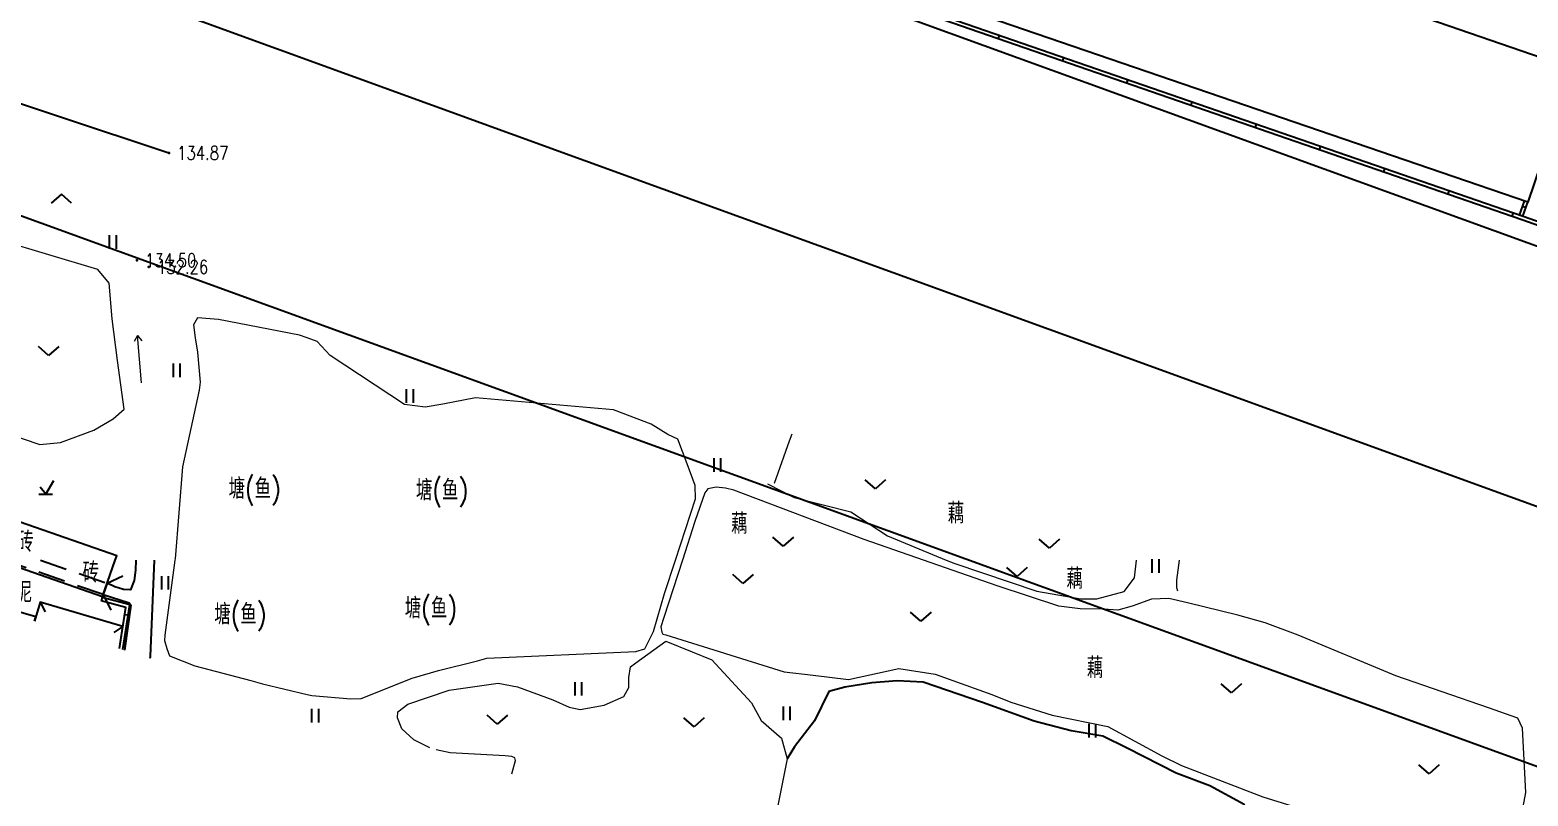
# Model space of a CAD drawing. Extents: x 529262 to 576451, y 2694391 to 2717535.
# Drawn here: x 566594.6 to 566704.8, y 2709985.2 to 2710041.6 of the extents above; entities that cross this region are included whole.
import ezdxf
from ezdxf.enums import TextEntityAlignment as Align
from ezdxf.xclip import XClip

# ---------------------------------------------------------------- set-up
doc = ezdxf.new("R2010")
doc.units = 0
doc.header["$XCLIPFRAME"] = 0
doc.linetypes.add('X5', pattern=[3, 2, -1])
for name, color, linetype in [('DLSS', 4, 'Continuous'), ('DMTZ', 8, 'Continuous'), ('GCD', 8, 'Continuous'), ('JMD', 8, 'Continuous'), ('PP-COM', 7, 'Continuous'), ('RD-中线', 40, 'Continuous'), ('RD-红线', 7, 'Continuous'), ('ZBTZ', 8, 'Continuous'), ('ZJ', 7, 'Continuous'), ('污水管径标注_W10-', 202, 'Continuous')]:
    doc.layers.add(name, color=color, linetype=linetype)
doc.layers.add('SXSS', color=5, linetype='Continuous', lineweight=0)
doc.styles.add('HZ', font='rs.shx', dxfattribs={"width": 0.8, "bigfont": 'hztxt.shx'})
doc.linetypes.add('10421', pattern='A,2,[150,AAA.SHX,S=0.5,R=0,X=0,Y=0.5],1e-11', length=2)
doc.linetypes.add('10422', pattern='A,0.75,[150,AAA.SHX,S=0.5,R=0,X=0,Y=0.5],1.5,[177,AAA.SHX,S=1,R=0,X=0,Y=0.4],0.75', length=3)
doc.linetypes.add('1161', pattern='A,0,[149,AAA.SHX,S=0.15,R=0,X=0,Y=0],-1.6', length=1.6)

# ---------------------------------------------------------------- blocks, each defined once
blk = doc.blocks.new('A$C19FD0107')
at = {"layer": 'RD-中线', "color": 8, "linetype": 'Continuous', "flags": 128}
for points in [[(-4915.64, 15741.63), (-4680.01, 15724.54, -0.06919), (-4464.53, 15678.48), (-4107.28, 15548.59, 0.074087), (-4020.64, 15530.95), (-3764.95, 15517.41)], [(-4490.73, 14139.44, 0), (-4490.29, 14139.42)], [(-3818.25, 14086.17, 0), (-3817.74, 14086.17)]]:
    blk.add_lwpolyline(points, format="xyb", dxfattribs=at)
at = {"layer": 'RD-红线', "color": 8, "linetype": 'Continuous', "flags": 128}
for points in [[(-4584.2, 15730.06, -0.039951), (-4458.38, 15695.39), (-4101.13, 15565.5, 0.074087), (-4019.69, 15548.92), (-3378.21, 15514.95)], [(-4526.25, 15679.45, -0.018669), (-4470.68, 15661.56), (-4113.43, 15531.67, 0.022546), (-4086.08, 15523.1, 0.022546)]]:
    blk.add_lwpolyline(points, format="xyb", dxfattribs=at)
blk = doc.blocks.new('GC200')
at = {"linetype": 'Continuous', "const_width": 0.2, "flags": 128}
blk.add_lwpolyline([(-0.1, 0, 1), (0.1, 0, 1)], format="xyb", close=True, dxfattribs=at)
blk = doc.blocks.new('gc126')
at = {"color": 8}
for p, q in [((0, 0), (-1.5, 1.32)), ((1.5, 1.32), (0, 0))]:
    blk.add_line(p, q, dxfattribs=at)
blk = doc.blocks.new('gc121')
at = {"color": 8}
for p, q in [((-0.5, -1), (-0.5, 1)), ((0.5, -1), (0.5, 1))]:
    blk.add_line(p, q, dxfattribs=at)
blk = doc.blocks.new('gc086')
at = {"color": 8}
for p, q in [((0, 0), (7, 0)), ((7, 0), (6.18, 0.57)), ((7, 0), (6.18, -0.57))]:
    blk.add_line(p, q, dxfattribs=at)
blk = doc.blocks.new('gc123')
at = {"color": 8}
for p, q in [((-1, 0), (1, 0)), ((0, 0), (-0.8, 1)), ((0, 0), (1.2, 2))]:
    blk.add_line(p, q, dxfattribs=at)
blk = doc.blocks.new('gc211')
for p, q in [((0, 0), (-1.5, -1.32)), ((1.5, -1.32), (0, 0))]:
    blk.add_line(p, q)

msp = doc.modelspace()

# ---------------------------------------------------------------- linework, layer by layer
at = {"layer": 'DLSS', "linetype": 'X5'}
for p, q in [((566599.989, 2710000.024), (566592.68, 2710002.568)), ((566595.38, 2710002.568), (566600.281, 2710000.862))]:
    msp.add_line(p, q, dxfattribs=at)
at = {"layer": 'DLSS', "linetype": 'Continuous'}
for p, q in [((566600.281, 2710000.862), (566599.989, 2710000.024)), ((566600.281, 2710000.862), (566599.989, 2710000.024)), ((566600.281, 2710000.862), (566601.433, 2710001.42)), ((566599.989, 2710000.024), (566600.547, 2709998.872)), ((566599.989, 2710000.024), (566600.547, 2709998.872))]:
    msp.add_line(p, q, dxfattribs=at)
at = {"layer": 'DMTZ', "linetype": '10421', "flags": 128}
for points, elevation in [([(566602.395, 2710002.568), (566602.361, 2710001.828), (566602.27, 2710001.054), (566601.996, 2710000.371), (566601.473, 2710000.394), (566600.835, 2710000.599), (566600.281, 2710000.862)], 133.254), ([(566603.453, 2709995.342), (566603.477, 2709995.477), (566603.769, 2710002.568)], 132.616), ([(566679.916, 2709970.865), (566680.079, 2709971.402), (566684.21, 2709983.613), (566683.934, 2709984.575), (566681.41, 2709985.951), (566678.937, 2709986.889), (566675.322, 2709988.72), (566673.539, 2709989.611), (566671.212, 2709990.007), (566668.488, 2709990.699), (566664.691, 2709992.085), (566660.312, 2709993.578), (566658.405, 2709993.68), (566656.551, 2709993.526), (566654.546, 2709993.2), (566653.382, 2709992.902)], 133.002), ([(566679.916, 2709970.865), (566680.079, 2709971.402), (566684.21, 2709983.613), (566683.934, 2709984.575), (566681.41, 2709985.951), (566678.937, 2709986.889), (566675.322, 2709988.72), (566673.539, 2709989.611), (566671.212, 2709990.007), (566668.488, 2709990.699), (566664.691, 2709992.085), (566660.312, 2709993.578), (566658.405, 2709993.68), (566656.551, 2709993.526), (566654.546, 2709993.2), (566653.382, 2709992.902)], 133.002), ([(566679.916, 2709970.865), (566680.079, 2709971.402), (566684.21, 2709983.613), (566683.934, 2709984.575), (566681.41, 2709985.951), (566678.937, 2709986.889), (566675.322, 2709988.72), (566673.539, 2709989.611), (566671.212, 2709990.007), (566668.488, 2709990.699), (566664.691, 2709992.085), (566660.312, 2709993.578), (566658.405, 2709993.68), (566656.551, 2709993.526), (566654.546, 2709993.2), (566653.382, 2709992.902)], 133.002), ([(566679.916, 2709970.865), (566680.079, 2709971.402), (566684.21, 2709983.613), (566683.934, 2709984.575), (566681.41, 2709985.951), (566678.937, 2709986.889), (566675.322, 2709988.72), (566673.539, 2709989.611), (566671.212, 2709990.007), (566668.488, 2709990.699), (566664.691, 2709992.085), (566660.312, 2709993.578), (566658.405, 2709993.68), (566656.551, 2709993.526), (566654.546, 2709993.2), (566653.382, 2709992.902)], 133.002)]:
    msp.add_lwpolyline(points, dxfattribs=dict(at, elevation=elevation))
at = {"layer": 'DMTZ', "linetype": '10422', "elevation": 133.634, "flags": 128}
msp.add_lwpolyline([(566599.989, 2710000.024), (566601.899, 2709999.416), (566602.025, 2709999.26), (566601.567, 2709995.946)], dxfattribs=at)
msp.add_lwpolyline([(566599.989, 2710000.024), (566601.899, 2709999.416), (566602.025, 2709999.26), (566601.567, 2709995.946)], dxfattribs=at)
at = {"layer": 'JMD', "linetype": 'Continuous'}
for p, q in [((566665.863, 2710040.985), (566665.945, 2710041.221)), ((566670.588, 2710039.349), (566670.67, 2710039.586)), ((566675.313, 2710037.714), (566675.395, 2710037.95)), ((566680.038, 2710036.078), (566680.12, 2710036.315)), ((566684.763, 2710034.443), (566684.845, 2710034.679)), ((566689.488, 2710032.807), (566689.57, 2710033.044)), ((566694.213, 2710031.172), (566694.295, 2710031.408)), ((566698.938, 2710029.536), (566699.02, 2710029.773)), ((566703.663, 2710027.901), (566703.744, 2710028.137)), ((566704.657, 2710028.514), (566704.422, 2710028.597)), ((566704.803, 2710028.925), (566704.567, 2710029.008)), ((566704.439, 2710027.897), (566704.203, 2710027.98)), ((566595.346, 2709999.458), (566595.729, 2709998.756)), ((566595.346, 2709999.458), (566595.729, 2709998.756)), ((566599.918, 2709999.82), (566599.852, 2709999.579)), ((566599.918, 2709999.82), (566599.852, 2709999.579)), ((566601.825, 2709998.504), (566601.577, 2709998.541)), ((566601.825, 2709998.504), (566601.577, 2709998.541)), ((566601.445, 2709997.671), (566600.771, 2709997.24)), ((566601.445, 2709997.671), (566600.771, 2709997.24))]:
    msp.add_line(p, q, dxfattribs=at)
at = {"layer": 'JMD', "linetype": 'Continuous', "elevation": 134.712, "flags": 128}
msp.add_lwpolyline([(566708.135, 2710038.769), (566704.803, 2710028.925), (566617.127, 2710058.998), (566620.544, 2710068.958)], close=True, dxfattribs=at)
at = {"layer": 'JMD', "linetype": 'Continuous', "flags": 128}
for points in [[(566614.998, 2710058.905), (566616.776, 2710058.274), (566625.98, 2710055.055), (566704.452, 2710027.892), (566715.449, 2710024.005), (566776.275, 2710002.568)], [(566614.998, 2710058.639), (566616.693, 2710058.038), (566625.898, 2710054.819), (566704.37, 2710027.656), (566715.366, 2710023.769), (566775.523, 2710002.568)], [(566704.203, 2710027.98), (566704.567, 2710029.008)], [(566704.439, 2710027.897), (566704.803, 2710028.925)], [(566600.874, 2710002.568), (566600.984, 2710002.881), (566589.497, 2710006.879), (566588.453, 2710003.895), (566592.266, 2710002.568)], [(566592.266, 2710002.568), (566599.94, 2709999.897), (566600.874, 2710002.568)], [(566594.936, 2709998.068), (566595.028, 2709998.378), (566586.787, 2710000.763), (566586.76, 2710000.686)], [(566594.936, 2709998.068), (566595.028, 2709998.378), (566586.787, 2710000.763), (566586.76, 2710000.686)], [(566601.202, 2709996.063), (566601.445, 2709997.671), (566595.346, 2709999.458), (566594.936, 2709998.068)], [(566601.202, 2709996.063), (566601.445, 2709997.671), (566595.346, 2709999.458), (566594.936, 2709998.068)], [(566601.201, 2709996.063), (566601.66, 2709999.085), (566599.852, 2709999.579)], [(566601.201, 2709996.063), (566601.66, 2709999.085), (566599.852, 2709999.579)], [(566601.442, 2709995.986), (566601.941, 2709999.267), (566599.918, 2709999.82)], [(566601.442, 2709995.986), (566601.941, 2709999.267), (566599.918, 2709999.82)]]:
    msp.add_lwpolyline(points, dxfattribs=at)
at = {"layer": 'SXSS', "color": 8, "linetype": '10421', "flags": 128}
for points in [[(566579.747, 2710028.973), (566579.001, 2710028.555), (566575.153, 2710022.869), (566575.321, 2710021.977), (566577.291, 2710020.664), (566579.202, 2710020.008), (566581.769, 2710019.649), (566584.48, 2710019.761), (566589.297, 2710017.129), (566591.962, 2710012.929), (566592.951, 2710011.88), (566595.323, 2710011.073), (566596.851, 2710011.24), (566599.296, 2710012.128), (566600.714, 2710012.962), (566601.539, 2710013.686), (566601.043, 2710017.259), (566600.642, 2710020.333), (566600.419, 2710022.962), (566599.6, 2710023.978), (566588.761, 2710027.219), (566582.105, 2710029.148), (566580.96, 2710029.232), (566579.747, 2710028.973)], [(566608.481, 2710020.293), (566606.933, 2710020.41), (566606.627, 2710019.887), (566606.749, 2710018.938), (566606.935, 2710017.877), (566607.123, 2710015.666), (566607.041, 2710015.081), (566605.828, 2710009.448), (566605.283, 2710002.651), (566605.272, 2710002.568)], [(566614.998, 2710018.928), (566614.445, 2710019.128), (566608.481, 2710020.293)], [(566642.095, 2710002.568), (566643.571, 2710007.081), (566643.543, 2710008.054), (566642.967, 2710009.646), (566642.281, 2710011.468), (566641.543, 2710011.813), (566640.313, 2710012.59), (566637.531, 2710013.634), (566627.372, 2710014.514), (566624.98, 2710014.053), (566623.68, 2710013.841), (566622.163, 2710014.017), (566616.678, 2710017.645), (566615.729, 2710018.664), (566614.998, 2710018.928)], [(566605.272, 2710002.568), (566604.532, 2709997.04), (566604.501, 2709996.654), (566604.679, 2709996.058), (566604.87, 2709995.516), (566606.737, 2709994.775), (566610.864, 2709993.709), (566611.712, 2709993.454), (566614.998, 2709992.673)], [(566614.998, 2709992.673), (566615.333, 2709992.593), (566618.208, 2709992.361), (566618.959, 2709992.385), (566622.727, 2709993.879), (566624.649, 2709994.427), (566627.519, 2709995.144), (566628.227, 2709995.347), (566639.177, 2709995.844), (566639.83, 2709996.044), (566640.469, 2709997.31), (566641.291, 2710000.109), (566642.095, 2710002.568)], [(566614.998, 2709992.673), (566615.333, 2709992.593), (566618.208, 2709992.361), (566618.959, 2709992.385), (566622.727, 2709993.879), (566624.649, 2709994.427), (566627.519, 2709995.144), (566628.227, 2709995.347), (566639.177, 2709995.844), (566639.83, 2709996.044), (566640.469, 2709997.31), (566641.291, 2710000.109), (566642.095, 2710002.568)]]:
    msp.add_lwpolyline(points, dxfattribs=at)
at = {"layer": 'SXSS', "color": 8, "linetype": 'Continuous', "flags": 128}
for points, elevation in [([(566650.659, 2710011.841), (566650.46, 2710011.336), (566649.346, 2710008.216)], 132.638), ([(566624.032, 2709988.754), (566622.838, 2709989.33), (566621.963, 2709990.132), (566621.649, 2709990.954), (566621.659, 2709991.396), (566622.401, 2709991.948), (566625.457, 2709992.991), (566629.047, 2709993.5), (566630.466, 2709993.232), (566633.079, 2709992.279), (566634.27, 2709991.726), (566635.093, 2709991.573), (566636.859, 2709991.891), (566638.308, 2709992.516), (566638.667, 2709993.176), (566638.667, 2709993.929), (566638.79, 2709994.715), (566639.178, 2709995.006), (566641.392, 2709996.606), (566643.327, 2709995.821), (566644.761, 2709995.233), (566647.679, 2709992.06), (566648.412, 2709990.762), (566649.886, 2709989.462), (566650.312, 2709987.943), (566648.893, 2709980.796)], 133.168), ([(566624.032, 2709988.754), (566622.838, 2709989.33), (566621.963, 2709990.132), (566621.649, 2709990.954), (566621.659, 2709991.396), (566622.401, 2709991.948), (566625.457, 2709992.991), (566629.047, 2709993.5), (566630.466, 2709993.232), (566633.079, 2709992.279), (566634.27, 2709991.726), (566635.093, 2709991.573), (566636.859, 2709991.891), (566638.308, 2709992.516), (566638.667, 2709993.176), (566638.667, 2709993.929), (566638.79, 2709994.715), (566639.178, 2709995.006), (566641.392, 2709996.606), (566643.327, 2709995.821), (566644.761, 2709995.233), (566647.679, 2709992.06), (566648.412, 2709990.762), (566649.886, 2709989.462), (566650.312, 2709987.943), (566648.893, 2709980.796)], 133.168), ([(566624.032, 2709988.754), (566622.838, 2709989.33), (566621.963, 2709990.132), (566621.649, 2709990.954), (566621.659, 2709991.396), (566622.401, 2709991.948), (566625.457, 2709992.991), (566629.047, 2709993.5), (566630.466, 2709993.232), (566633.079, 2709992.279), (566634.27, 2709991.726), (566635.093, 2709991.573), (566636.859, 2709991.891), (566638.308, 2709992.516), (566638.667, 2709993.176), (566638.667, 2709993.929), (566638.79, 2709994.715), (566639.178, 2709995.006), (566641.392, 2709996.606), (566643.327, 2709995.821), (566644.761, 2709995.233), (566647.679, 2709992.06), (566648.412, 2709990.762), (566649.886, 2709989.462), (566650.312, 2709987.943), (566648.893, 2709980.796)], 133.168), ([(566624.032, 2709988.754), (566622.838, 2709989.33), (566621.963, 2709990.132), (566621.649, 2709990.954), (566621.659, 2709991.396), (566622.401, 2709991.948), (566625.457, 2709992.991), (566629.047, 2709993.5), (566630.466, 2709993.232), (566633.079, 2709992.279), (566634.27, 2709991.726), (566635.093, 2709991.573), (566636.859, 2709991.891), (566638.308, 2709992.516), (566638.667, 2709993.176), (566638.667, 2709993.929), (566638.79, 2709994.715), (566639.178, 2709995.006), (566641.392, 2709996.606), (566643.327, 2709995.821), (566644.761, 2709995.233), (566647.679, 2709992.06), (566648.412, 2709990.762), (566649.886, 2709989.462), (566650.312, 2709987.943), (566648.893, 2709980.796)], 133.168), ([(566630.068, 2709986.822), (566630.315, 2709987.809), (566630.281, 2709988.012), (566630.061, 2709988.107), (566629.577, 2709988.165), (566625.509, 2709988.372), (566624.494, 2709988.606)], 133.168), ([(566630.068, 2709986.822), (566630.315, 2709987.809), (566630.281, 2709988.012), (566630.061, 2709988.107), (566629.577, 2709988.165), (566625.509, 2709988.372), (566624.494, 2709988.606)], 133.168), ([(566630.068, 2709986.822), (566630.315, 2709987.809), (566630.281, 2709988.012), (566630.061, 2709988.107), (566629.577, 2709988.165), (566625.509, 2709988.372), (566624.494, 2709988.606)], 133.168), ([(566630.068, 2709986.822), (566630.315, 2709987.809), (566630.281, 2709988.012), (566630.061, 2709988.107), (566629.577, 2709988.165), (566625.509, 2709988.372), (566624.494, 2709988.606)], 133.168)]:
    msp.add_lwpolyline(points, dxfattribs=dict(at, elevation=elevation))
at = {"layer": 'SXSS', "color": 8, "linetype": '10421', "flags": 128}
for points, elevation in [([(566655.983, 2710004.095), (566646.399, 2710007.727), (566645.784, 2710007.877), (566645.085, 2710007.934), (566644.47, 2710007.805), (566644.253, 2710007.519), (566643.53, 2710005.399), (566642.609, 2710002.568)], 133.052), ([(566648.868, 2710008.177), (566650.831, 2710007.168), (566654.989, 2710006.11), (566657.697, 2710004.363), (566662.019, 2710002.568)], 133.01), ([(566660.34, 2710002.568), (566655.983, 2710004.095)], 133.052), ([(566642.609, 2710002.568), (566641.229, 2709998.329), (566641.013, 2709997.653), (566641.082, 2709997.266)], 133.052), ([(566642.609, 2710002.568), (566641.229, 2709998.329), (566641.013, 2709997.653), (566641.082, 2709997.266)], 133.052), ([(566703.173, 2709979.864), (566703.961, 2709981.615), (566704.67, 2709985.46), (566704.406, 2709990.195), (566704.076, 2709990.937), (566701.917, 2709991.682), (566695.084, 2709994.04), (566687.918, 2709997.047), (566685.487, 2709997.948), (566683.467, 2709998.505), (566679.773, 2709999.413), (566678.384, 2709999.751), (566677.118, 2709999.695), (566675.701, 2709999.164), (566674.635, 2709998.892), (566673.589, 2709998.957), (566671.875, 2709998.984), (566670.312, 2709999.179), (566665.766, 2710000.667), (566660.34, 2710002.568)], 133.052), ([(566703.173, 2709979.864), (566703.961, 2709981.615), (566704.67, 2709985.46), (566704.406, 2709990.195), (566704.076, 2709990.937), (566701.917, 2709991.682), (566695.084, 2709994.04), (566687.918, 2709997.047), (566685.487, 2709997.948), (566683.467, 2709998.505), (566679.773, 2709999.413), (566678.384, 2709999.751), (566677.118, 2709999.695), (566675.701, 2709999.164), (566674.635, 2709998.892), (566673.589, 2709998.957), (566671.875, 2709998.984), (566670.312, 2709999.179), (566665.766, 2710000.667), (566660.34, 2710002.568)], 133.052), ([(566662.019, 2710002.568), (566662.65, 2710002.306), (566668.675, 2710000.282), (566671.917, 2709999.704), (566673.086, 2709999.715), (566675.119, 2710000.262), (566675.877, 2710001.274), (566676.006, 2710002.568)], 133.01), ([(566662.019, 2710002.568), (566662.65, 2710002.306), (566668.675, 2710000.282), (566671.917, 2709999.704), (566673.086, 2709999.715), (566675.119, 2710000.262), (566675.877, 2710001.274), (566676.006, 2710002.568)], 133.01), ([(566679.158, 2710002.568), (566678.95, 2710001.091), (566678.963, 2710000.541), (566679.028, 2710000.316)], 132.776), ([(566679.158, 2710002.568), (566678.95, 2710001.091), (566678.963, 2710000.541), (566679.028, 2710000.316)], 132.776), ([(566641.082, 2709997.266), (566641.171, 2709997.121), (566641.393, 2709997.054), (566650.093, 2709994.329), (566652.215, 2709994.097), (566654.835, 2709993.784), (566658.535, 2709994.587)], 133.248), ([(566641.082, 2709997.266), (566641.171, 2709997.121), (566641.393, 2709997.054), (566650.093, 2709994.329), (566652.215, 2709994.097), (566654.835, 2709993.784), (566658.535, 2709994.587)], 133.248), ([(566641.082, 2709997.266), (566641.171, 2709997.121), (566641.393, 2709997.054), (566650.093, 2709994.329), (566652.215, 2709994.097), (566654.835, 2709993.784), (566658.535, 2709994.587)], 133.248), ([(566641.082, 2709997.266), (566641.171, 2709997.121), (566641.393, 2709997.054), (566650.093, 2709994.329), (566652.215, 2709994.097), (566654.835, 2709993.784), (566658.535, 2709994.587)], 133.248), ([(566658.535, 2709994.587), (566661.202, 2709994.159), (566665.375, 2709992.675), (566666.758, 2709992.096), (566669.813, 2709991.137), (566673.901, 2709990.307), (566677.878, 2709988.151), (566679.314, 2709987.452), (566685.306, 2709985.134), (566690.609, 2709983.489), (566694.068, 2709982.837), (566696.876, 2709981.781), (566700.854, 2709980.024), (566702.261, 2709979.521), (566702.945, 2709979.597), (566703.173, 2709979.864)], 132.858), ([(566658.535, 2709994.587), (566661.202, 2709994.159), (566665.375, 2709992.675), (566666.758, 2709992.096), (566669.813, 2709991.137), (566673.901, 2709990.307), (566677.878, 2709988.151), (566679.314, 2709987.452), (566685.306, 2709985.134), (566690.609, 2709983.489), (566694.068, 2709982.837), (566696.876, 2709981.781), (566700.854, 2709980.024), (566702.261, 2709979.521), (566702.945, 2709979.597), (566703.173, 2709979.864)], 132.858), ([(566658.535, 2709994.587), (566661.202, 2709994.159), (566665.375, 2709992.675), (566666.758, 2709992.096), (566669.813, 2709991.137), (566673.901, 2709990.307), (566677.878, 2709988.151), (566679.314, 2709987.452), (566685.306, 2709985.134), (566690.609, 2709983.489), (566694.068, 2709982.837), (566696.876, 2709981.781), (566700.854, 2709980.024), (566702.261, 2709979.521), (566702.945, 2709979.597), (566703.173, 2709979.864)], 132.858), ([(566658.535, 2709994.587), (566661.202, 2709994.159), (566665.375, 2709992.675), (566666.758, 2709992.096), (566669.813, 2709991.137), (566673.901, 2709990.307), (566677.878, 2709988.151), (566679.314, 2709987.452), (566685.306, 2709985.134), (566690.609, 2709983.489), (566694.068, 2709982.837), (566696.876, 2709981.781), (566700.854, 2709980.024), (566702.261, 2709979.521), (566702.945, 2709979.597), (566703.173, 2709979.864)], 132.858)]:
    msp.add_lwpolyline(points, dxfattribs=dict(at, elevation=elevation))
at = {"layer": 'ZBTZ', "linetype": '1161', "elevation": 133.002, "flags": 128}
msp.add_lwpolyline([(566653.382, 2709992.902), (566652.323, 2709990.726), (566650.857, 2709988.815), (566650.312, 2709987.943)], dxfattribs=at)
msp.add_lwpolyline([(566653.382, 2709992.902), (566652.323, 2709990.726), (566650.857, 2709988.815), (566650.312, 2709987.943)], dxfattribs=at)
msp.add_lwpolyline([(566653.382, 2709992.902), (566652.323, 2709990.726), (566650.857, 2709988.815), (566650.312, 2709987.943)], dxfattribs=at)
msp.add_lwpolyline([(566653.382, 2709992.902), (566652.323, 2709990.726), (566650.857, 2709988.815), (566650.312, 2709987.943)], dxfattribs=at)
at = {"layer": '污水管径标注_W10-'}
msp.add_lwpolyline([(566455.416, 2710080.74), (566474.502, 2710074.762), (566493.587, 2710068.785), (566512.673, 2710062.808), (566531.76, 2710056.831), (566550.739, 2710050.524), (566569.719, 2710044.218), (566588.698, 2710037.911), (566604.832, 2710032.551)], dxfattribs=at)

# ---------------------------------------------------------------- block references
at = {"layer": 'GCD', "linetype": 'Continuous'}
ref = msp.add_blockref('GC200', (566604.832, 2710032.551), dxfattribs=dict(at, xscale=0.5, yscale=0.5, zscale=0.5))
ref.add_attrib('height', '134.87', dxfattribs={"linetype": 'Continuous', "height": 1, "style": 'HZ', "width": 0.8}).set_placement((566605.432, 2710032.551), align=Align.MIDDLE_LEFT)
ref = msp.add_blockref('GC200', (566602.471, 2710024.645, 134.499), dxfattribs=dict(at, xscale=0.5, yscale=0.5, zscale=0.5))
ref.add_attrib('height', '134.50', dxfattribs={"linetype": 'Continuous', "height": 1, "style": 'HZ', "width": 0.8}).set_placement((566603.071, 2710024.645, 134.499), align=Align.MIDDLE_LEFT)
ref = msp.add_blockref('GC200', (566603.345, 2710024.16, 132.264), dxfattribs=dict(at, xscale=0.5, yscale=0.5, zscale=0.5))
ref.add_attrib('height', '132.26', dxfattribs={"linetype": 'Continuous', "height": 1, "style": 'HZ', "width": 0.8}).set_placement((566603.945, 2710024.16, 132.264), align=Align.MIDDLE_LEFT)
at = {"layer": 'PP-COM'}
ref = msp.add_blockref('A$C19FD0107', (570997.993, 2694390.603), dxfattribs=at)
XClip(ref).set_block_clipping_path([(-9366.4383134884, 14428.6043910822), (-3328.4480743363, 17452.7484863754)])
at = {"layer": 'SXSS', "color": 8, "linetype": 'Continuous', "xscale": 0.4999999999780769, "yscale": 0.4999999999780769, "zscale": 0.4999999999780769, "rotation": 94.66909970824175}
msp.add_blockref('gc086', (566602.811, 2710015.615), dxfattribs=at)
at = {"layer": 'ZBTZ', "linetype": 'Continuous', "xscale": 0.5, "yscale": 0.5, "zscale": 0.5}
for name, p in [('gc211', (566596.915, 2710029.522)), ('gc121', (566600.712, 2710025.986)), ('gc126', (566595.971, 2710017.637, -134.405)), ('gc121', (566605.406, 2710016.542)), ('gc121', (566622.56, 2710014.659)), ('gc121', (566645.193, 2710009.566)), ('gc123', (566595.763, 2710007.434)), ('gc126', (566656.803, 2710007.814)), ('gc126', (566650.019, 2710003.592)), ('gc126', (566669.602, 2710003.455)), ('gc126', (566667.232, 2710001.361)), ('gc126', (566667.232, 2710001.361)), ('gc121', (566677.423, 2710002.128)), ('gc121', (566677.423, 2710002.128)), ('gc121', (566604.552, 2710000.895)), ('gc126', (566647.06, 2710000.839)), ('gc126', (566647.06, 2710000.839)), ('gc126', (566660.149, 2709998.077)), ('gc126', (566660.149, 2709998.077)), ('gc126', (566660.149, 2709998.077)), ('gc126', (566660.149, 2709998.077)), ('gc121', (566634.962, 2709993.09)), ('gc121', (566634.962, 2709993.09)), ('gc121', (566634.962, 2709993.09)), ('gc121', (566634.962, 2709993.09)), ('gc126', (566682.993, 2709992.787, 133.275)), ('gc126', (566682.993, 2709992.787, 133.275)), ('gc126', (566682.993, 2709992.787, 133.275)), ('gc126', (566682.993, 2709992.787, 133.275)), ('gc121', (566650.283, 2709991.289)), ('gc121', (566650.283, 2709991.289)), ('gc121', (566650.283, 2709991.289)), ('gc121', (566650.283, 2709991.289)), ('gc121', (566615.598, 2709991.111)), ('gc121', (566615.598, 2709991.111)), ('gc121', (566615.598, 2709991.111)), ('gc121', (566615.598, 2709991.111)), ('gc126', (566628.988, 2709990.496)), ('gc126', (566628.988, 2709990.496)), ('gc126', (566628.988, 2709990.496)), ('gc126', (566628.988, 2709990.496)), ('gc126', (566643.467, 2709990.28)), ('gc126', (566643.467, 2709990.28)), ('gc126', (566643.467, 2709990.28)), ('gc126', (566643.467, 2709990.28)), ('gc121', (566672.773, 2709990.001)), ('gc121', (566672.773, 2709990.001)), ('gc121', (566672.773, 2709990.001)), ('gc121', (566672.773, 2709990.001)), ('gc126', (566697.536, 2709986.828, 133.275)), ('gc126', (566697.536, 2709986.828, 133.275)), ('gc126', (566697.536, 2709986.828, 133.275)), ('gc126', (566697.536, 2709986.828, 133.275))]:
    msp.add_blockref(name, p, dxfattribs=at)

# ---------------------------------------------------------------- texts
at = {"layer": 'JMD', "linetype": 'Continuous', "style": 'HZ', "width": 0.8}
for p in [(566594.871, 2710003.918), (566599.679, 2710001.657)]:
    msp.add_text('砖', height=1.5, dxfattribs=at).set_placement(p, align=Align.MIDDLE_RIGHT)
at = {"layer": 'SXSS', "color": 8, "linetype": '10421', "style": 'HZ', "width": 0.8}
for p in [(566611.139, 2710007.725), (566624.924, 2710007.612), (566610.084, 2709998.472), (566610.084, 2709998.472), (566624.104, 2709998.924), (566624.104, 2709998.924), (566624.104, 2709998.924), (566624.104, 2709998.924)]:
    msp.add_text('塘(鱼)', height=1.5, dxfattribs=at).set_placement(p, align=Align.MIDDLE)
at = {"layer": 'ZJ', "color": 8, "linetype": 'Continuous', "style": 'HZ', "width": 0.8}
for s, p in [('藕', (566646.79, 2710005.339)), ('藕', (566662.727, 2710006.107)), ('藕', (566671.464, 2710001.284, -132.9)), ('藕', (566671.464, 2710001.284, -132.9)), ('水泥', (566593.549, 2710000.291)), ('藕', (566672.966, 2709994.722)), ('藕', (566672.966, 2709994.722)), ('藕', (566672.966, 2709994.722)), ('藕', (566672.966, 2709994.722))]:
    msp.add_text(s, height=1.5, dxfattribs=at).set_placement(p, align=Align.MIDDLE)

doc.saveas('drawing.dxf')
